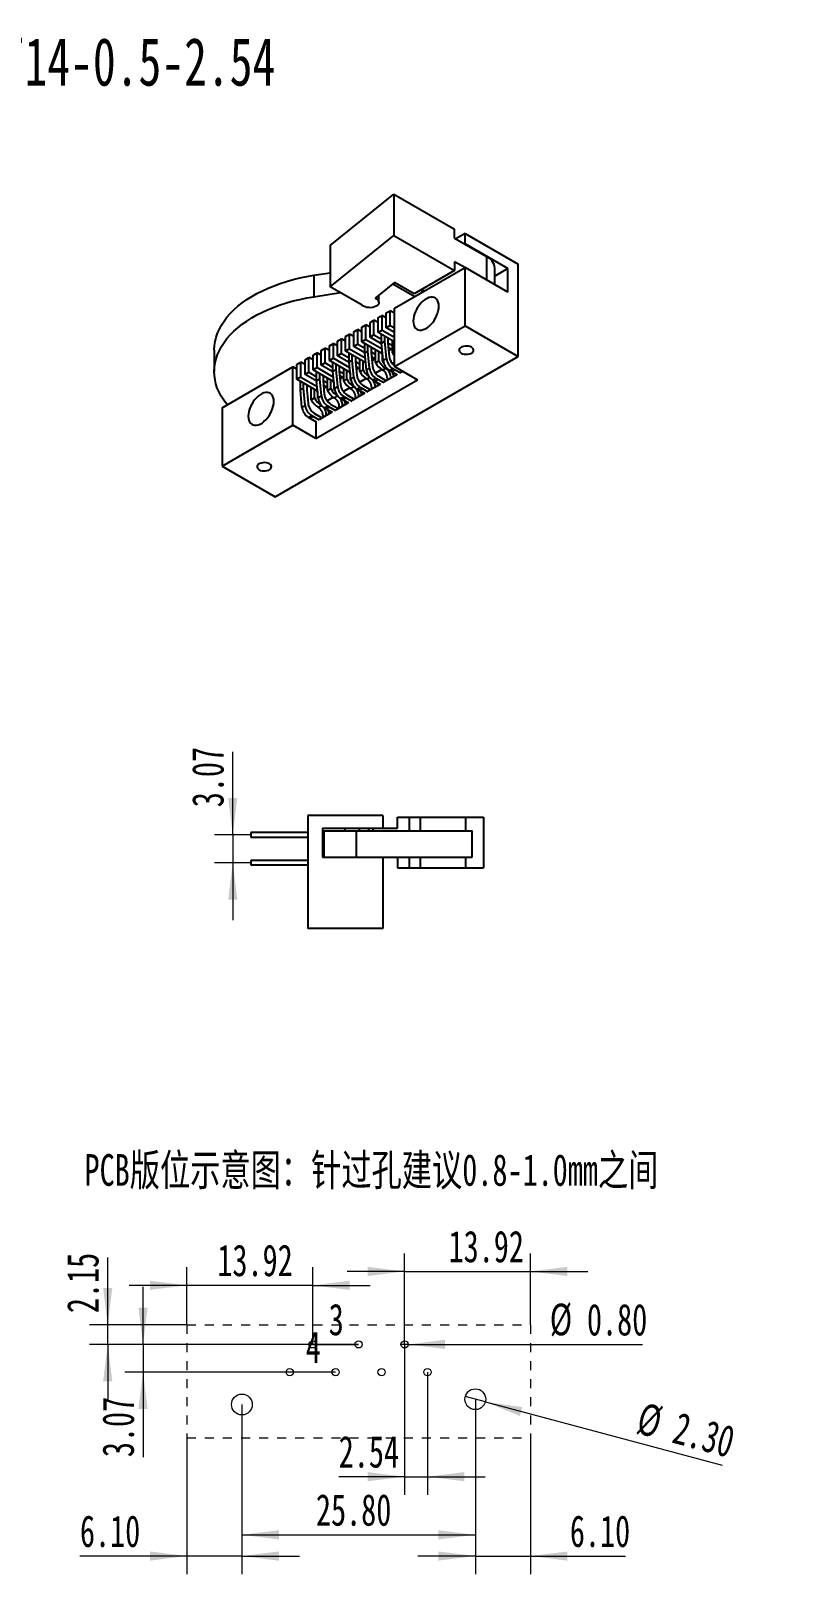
# Model space of a CAD drawing. Header units: millimetres. Extents: x 25 to 196, y 108 to 278.
# Drawn here: x 110.6 to 196.3, y 107.6 to 278.2 of the extents above; entities that cross this region are included whole.
import ezdxf

# ---------------------------------------------------------------- set-up
doc = ezdxf.new("R2010")
doc.units = ezdxf.units.MM
doc.linetypes.add('虚线', pattern=[2, 1, -1])
doc.layers.get('0').update_dxf_attribs({"lineweight": 18})
doc.layers.add('尺寸', color=7, linetype='Continuous', lineweight=18)
doc.styles.add('SLDTEXTSTYLE0', font='', dxfattribs={"width": 0.7})
doc.styles.add('SLDTEXTSTYLE1', font='', dxfattribs={"width": 0.7})
doc.styles.get('SLDTEXTSTYLE0').set_extended_font_data('宋体')
doc.styles.get('SLDTEXTSTYLE1').set_extended_font_data('宋体')
doc.dimstyles.new('SLDDIMSTYLE0', dxfattribs={"dimtxt": 3.5, "dimasz": 4.08, "dimexe": 0, "dimexo": 0.0625, "dimgap": 0.875, "dimtad": 1, "dimrnd": 1e-09, "dimzin": 12, "dimdsep": 46, "dimtxsty": 'SLDTEXTSTYLE0', "dimblk": 'NONE', "dimcen": 0.09, "dimdle": 8.16, "dimadec": 0, "dimazin": 3, "dimtfac": 1, "dimtmove": 0, "dimatfit": 0, "dimldrblk": 'NONE', "dimfxl": 1, "dimfrac": 2, "dimtolj": 1, "dimarcsym": 0})
doc.dimstyles.new('SLDDIMSTYLE1', dxfattribs={"dimtxt": 3.5, "dimasz": 4.08, "dimexe": 0, "dimexo": 0.0625, "dimgap": 0.875, "dimtad": 1, "dimrnd": 1e-09, "dimzin": 12, "dimdsep": 46, "dimtxsty": 'SLDTEXTSTYLE0', "dimcen": 0.09, "dimdle": 8.16, "dimadec": 0, "dimazin": 3, "dimtfac": 1, "dimtmove": 0, "dimatfit": 0, "dimfxl": 1, "dimfrac": 2, "dimtolj": 1, "dimarcsym": 0})
doc.dimstyles.new('SLDDIMSTYLE2', dxfattribs={"dimtxt": 3.5, "dimasz": 4.08, "dimexe": 0, "dimexo": 0.0625, "dimgap": 0.875, "dimtad": 1, "dimrnd": 1e-09, "dimzin": 0, "dimdsep": 46, "dimtxsty": 'SLDTEXTSTYLE0', "dimblk1": 'NONE', "dimsah": 1, "dimcen": 0, "dimdle": 8.16, "dimadec": 0, "dimazin": 0, "dimtfac": 1, "dimtmove": 0, "dimatfit": 3, "dimldrblk": 'NONE', "dimfxl": 1, "dimfrac": 2, "dimtolj": 1, "dimarcsym": 0})
doc.dimstyles.new('SLDDIMSTYLE3', dxfattribs={"dimtxt": 3.5, "dimasz": 4.08, "dimexe": 0, "dimexo": 0.0625, "dimgap": 0.875, "dimtad": 1, "dimrnd": 1e-09, "dimzin": 4, "dimdsep": 46, "dimtxsty": 'SLDTEXTSTYLE0', "dimcen": 0.09, "dimdle": 8.16, "dimadec": 0, "dimazin": 1, "dimtfac": 1, "dimtofl": 0, "dimtmove": 0, "dimatfit": 3, "dimfxl": 1, "dimfrac": 2, "dimtolj": 1, "dimarcsym": 0})
doc.dimstyles.new('SLDDIMSTYLE4', dxfattribs={"dimtxt": 3.5, "dimasz": 4.08, "dimexe": 0, "dimexo": 0.0625, "dimgap": 0.875, "dimtad": 1, "dimrnd": 1e-09, "dimzin": 4, "dimdsep": 46, "dimtxsty": 'SLDTEXTSTYLE0', "dimblk1": 'NONE', "dimsah": 1, "dimcen": 0, "dimdle": 8.16, "dimadec": 0, "dimazin": 1, "dimtfac": 1, "dimtmove": 0, "dimatfit": 3, "dimldrblk": 'NONE', "dimfxl": 1, "dimfrac": 2, "dimtolj": 1, "dimarcsym": 0})
doc.dimstyles.new('SLDDIMSTYLE5', dxfattribs={"dimtxt": 3.5, "dimasz": 4.08, "dimexe": 0, "dimexo": 0.0625, "dimgap": 0.875, "dimtad": 1, "dimrnd": 1e-09, "dimzin": 4, "dimdsep": 46, "dimtxsty": 'SLDTEXTSTYLE0', "dimcen": 0.09, "dimdle": 8.16, "dimadec": 0, "dimazin": 1, "dimtfac": 1, "dimtmove": 0, "dimatfit": 0, "dimfxl": 1, "dimfrac": 2, "dimtolj": 1, "dimarcsym": 0})

# ---------------------------------------------------------------- blocks, each defined once
blk = doc.blocks.new('*X4')
at = {"color": 7, "linetype": 'Continuous', "lineweight": 18, "insert": (143.48, 137.47), "char_height": 3.5, "width": 2.6406, "attachment_point": 1, "style": 'SLDTEXTSTYLE0'}
blk.add_mtext('3', dxfattribs=at)
blk = doc.blocks.new('_NONE')
blk = doc.blocks.new('*X5')
at = {"layer": '尺寸'}
for points in [[(127.79, 139.49), (123.71, 140), (123.71, 138.99)], [(141.71, 139.49), (145.79, 138.99), (145.79, 140)]]:
    blk.add_hatch(color=256, dxfattribs=at).paths.add_polyline_path(points, flags=0)
for p, q in [((127.79, 135.11), (127.79, 141.49)), ((141.71, 132.96), (141.71, 141.49)), ((127.79, 139.49), (121.44, 139.49)), ((141.71, 139.49), (127.79, 139.49)), ((141.71, 139.49), (148.06, 139.49))]:
    blk.add_line(p, q, dxfattribs=at)
at = {"layer": '尺寸', "insert": (131.17, 144.01), "char_height": 3.5, "width": 16.1972, "attachment_point": 1, "style": 'SLDTEXTSTYLE0'}
blk.add_mtext('13.92', dxfattribs=at)
blk = doc.blocks.new('*X6')
at = {"layer": '尺寸'}
for points in [[(151.87, 141.03), (147.79, 141.54), (147.79, 140.52)], [(165.79, 141.03), (169.87, 140.52), (169.87, 141.54)]]:
    blk.add_hatch(color=256, dxfattribs=at).paths.add_polyline_path(points, flags=0)
for p, q in [((151.87, 132.96), (151.87, 143.03)), ((165.79, 135.11), (165.79, 143.03)), ((151.87, 141.03), (145.52, 141.03)), ((151.87, 141.03), (165.79, 141.03)), ((165.79, 141.03), (172.14, 141.03))]:
    blk.add_line(p, q, dxfattribs=at)
at = {"layer": '尺寸', "insert": (156.73, 145.54), "char_height": 3.5, "width": 16.1972, "attachment_point": 1, "style": 'SLDTEXTSTYLE0'}
blk.add_mtext('13.92', dxfattribs=at)
blk = doc.blocks.new('*X7')
at = {"layer": '尺寸'}
for points in [[(119.05, 135.11), (119.56, 139.19), (118.54, 139.19)], [(119.05, 132.96), (118.54, 128.88), (119.56, 128.88)]]:
    blk.add_hatch(color=256, dxfattribs=at).paths.add_polyline_path(points, flags=0)
for p, q in [((119.05, 135.11), (119.05, 142.56)), ((127.79, 135.11), (117.05, 135.11)), ((119.05, 132.96), (119.05, 135.11)), ((141.71, 132.96), (117.05, 132.96)), ((119.05, 132.96), (119.05, 126.61))]:
    blk.add_line(p, q, dxfattribs=at)
at = {"layer": '尺寸', "insert": (114.54, 136.42), "char_height": 3.5, "width": 13.1483, "attachment_point": 1, "rotation": 90, "style": 'SLDTEXTSTYLE0'}
blk.add_mtext('2.15', dxfattribs=at)
blk = doc.blocks.new('*X8')
at = {"layer": '尺寸'}
blk.add_hatch(color=256, dxfattribs=at).paths.add_polyline_path([(152.27, 132.96), (156.35, 132.45), (156.35, 133.47)], flags=0)
for q in [(151.47, 132.96), (178.17, 132.96)]:
    blk.add_line((152.27, 132.96), q, dxfattribs=at)
at = {"layer": '尺寸', "char_height": 3.5, "attachment_point": 1, "style": 'SLDTEXTSTYLE0'}
for s, insert, width in [('%%C', (167.92, 137.47), 3.0761), ('0.80', (172.03, 137.45), 13.2572)]:
    blk.add_mtext(s, dxfattribs=dict(at, insert=insert, width=width))
blk = doc.blocks.new('*X9')
at = {"color": 7, "linetype": 'Continuous', "lineweight": 18, "insert": (140.94, 134.4), "char_height": 3.5, "width": 2.9944, "attachment_point": 1, "style": 'SLDTEXTSTYLE0'}
blk.add_mtext('4', dxfattribs=at)
blk = doc.blocks.new('*X10')
at = {"layer": '尺寸'}
for points in [[(122.96, 132.96), (123.46, 137.04), (122.45, 137.04)], [(122.96, 129.89), (122.45, 125.81), (123.46, 125.81)]]:
    blk.add_hatch(color=256, dxfattribs=at).paths.add_polyline_path(points, flags=0)
for p, q in [((122.96, 132.96), (122.96, 139.31)), ((146.79, 132.96), (120.96, 132.96)), ((122.96, 132.96), (122.96, 129.89)), ((144.25, 129.89), (120.96, 129.89)), ((122.96, 129.89), (122.96, 120.49))]:
    blk.add_line(p, q, dxfattribs=at)
at = {"layer": '尺寸', "insert": (118.45, 120.49), "char_height": 3.5, "width": 13.1211, "attachment_point": 1, "rotation": 90, "style": 'SLDTEXTSTYLE0'}
blk.add_mtext('3.07', dxfattribs=at)
blk = doc.blocks.new('*X11')
at = {"layer": '尺寸'}
for points in [[(133.89, 111.9), (137.97, 111.39), (137.97, 112.41)], [(159.69, 111.9), (155.61, 112.41), (155.61, 111.39)]]:
    blk.add_hatch(color=256, dxfattribs=at).paths.add_polyline_path(points, flags=0)
for p, q in [((133.89, 126.31), (133.89, 109.9)), ((159.69, 126.89), (159.69, 109.9)), ((133.89, 111.9), (159.69, 111.9))]:
    blk.add_line(p, q, dxfattribs=at)
at = {"layer": '尺寸', "insert": (142.07, 116.41), "char_height": 3.5, "width": 16.7144, "attachment_point": 1, "style": 'SLDTEXTSTYLE0'}
blk.add_mtext('25.80', dxfattribs=at)
blk = doc.blocks.new('*X12')
at = {"layer": '尺寸'}
blk.add_hatch(color=256, dxfattribs=at).paths.add_polyline_path([(160.8, 126.6), (164.61, 125.05), (164.87, 126.03)], flags=0)
for q in [(158.57, 127.19), (186.96, 119.59)]:
    blk.add_line((160.8, 126.6), q, dxfattribs=at)
at = {"layer": '尺寸', "char_height": 3.5, "attachment_point": 1, "rotation": 345, "style": 'SLDTEXTSTYLE0'}
for s, insert, width in [('%%C', (178.22, 126.59), 4.783), ('2.30', (182.19, 125.52), 14.5607)]:
    blk.add_mtext(s, dxfattribs=dict(at, insert=insert, width=width))
blk = doc.blocks.new('*X13')
at = {"layer": '尺寸'}
for points in [[(127.79, 109.55), (123.71, 110.06), (123.71, 109.04)], [(133.89, 109.55), (137.97, 109.04), (137.97, 110.06)]]:
    blk.add_hatch(color=256, dxfattribs=at).paths.add_polyline_path(points, flags=0)
for p, q in [((133.89, 126.31), (133.89, 107.55)), ((127.79, 122.61), (127.79, 107.55)), ((127.79, 109.55), (115.98, 109.55)), ((133.89, 109.55), (127.79, 109.55)), ((133.89, 109.55), (140.24, 109.55))]:
    blk.add_line(p, q, dxfattribs=at)
at = {"layer": '尺寸', "insert": (115.98, 114.06), "char_height": 3.5, "width": 13.2572, "attachment_point": 1, "style": 'SLDTEXTSTYLE0'}
blk.add_mtext('6.10', dxfattribs=at)
blk = doc.blocks.new('*X14')
at = {"layer": '尺寸'}
for points in [[(159.69, 109.55), (155.61, 110.06), (155.61, 109.04)], [(165.79, 109.55), (169.87, 109.04), (169.87, 110.06)]]:
    blk.add_hatch(color=256, dxfattribs=at).paths.add_polyline_path(points, flags=0)
for p, q in [((159.69, 126.89), (159.69, 107.55)), ((165.79, 122.61), (165.79, 107.55)), ((159.69, 109.55), (153.34, 109.55)), ((159.69, 109.55), (165.79, 109.55)), ((165.79, 109.55), (176.28, 109.55))]:
    blk.add_line(p, q, dxfattribs=at)
at = {"layer": '尺寸', "insert": (170.14, 114.06), "char_height": 3.5, "width": 13.2572, "attachment_point": 1, "style": 'SLDTEXTSTYLE0'}
blk.add_mtext('6.10', dxfattribs=at)
blk = doc.blocks.new('*X15')
at = {"layer": '尺寸'}
for points in [[(151.87, 118.33), (147.79, 118.84), (147.79, 117.82)], [(154.41, 118.33), (158.49, 117.82), (158.49, 118.84)]]:
    blk.add_hatch(color=256, dxfattribs=at).paths.add_polyline_path(points, flags=0)
for p, q in [((151.87, 132.96), (151.87, 116.33)), ((154.41, 129.89), (154.41, 116.33)), ((151.87, 118.33), (144.59, 118.33)), ((151.87, 118.33), (154.41, 118.33)), ((154.41, 118.33), (160.76, 118.33))]:
    blk.add_line(p, q, dxfattribs=at)
at = {"layer": '尺寸', "insert": (144.59, 122.84), "char_height": 3.5, "width": 13.3389, "attachment_point": 1, "style": 'SLDTEXTSTYLE0'}
blk.add_mtext('2.54', dxfattribs=at)
blk = doc.blocks.new('*X26')
at = {"layer": '尺寸'}
for points in [[(132.87, 189.31), (133.38, 193.39), (132.37, 193.39)], [(132.87, 186.24), (132.37, 182.16), (133.38, 182.16)]]:
    blk.add_hatch(color=256, dxfattribs=at).paths.add_polyline_path(points, flags=0)
for p, q in [((132.87, 189.31), (132.87, 198.51)), ((133.51, 189.31), (130.87, 189.31)), ((132.87, 189.31), (132.87, 186.24)), ((133.51, 186.24), (130.87, 186.24)), ((132.87, 186.24), (132.87, 179.89))]:
    blk.add_line(p, q, dxfattribs=at)
at = {"layer": '尺寸', "insert": (128.36, 192.37), "char_height": 3.5, "width": 13.1211, "attachment_point": 1, "rotation": 90, "style": 'SLDTEXTSTYLE0'}
blk.add_mtext('3.07', dxfattribs=at)

msp = doc.modelspace()

# ---------------------------------------------------------------- linework, layer by layer
at = {"color": 7, "linetype": 'Continuous', "lineweight": 25}
for p, q in [((143.658, 254.501), (150.675, 260.172)), ((150.675, 260.172), (150.675, 255.599)), ((150.675, 260.172), (157.393, 256.294)), ((157.393, 255.314), (157.393, 256.294)), ((143.658, 249.928), (150.675, 255.599)), ((143.658, 254.501), (143.658, 249.928)), ((150.675, 255.599), (157.393, 251.721)), ((157.393, 255.314), (160.928, 253.273)), ((158.559, 255.824), (157.534, 255.233)), ((158.559, 254.681), (158.524, 254.661)), ((158.559, 254.681), (158.559, 255.824)), ((158.559, 255.824), (164.428, 252.436)), ((163.297, 251.946), (158.559, 254.681)), ((158.524, 252.048), (157.393, 252.701)), ((157.393, 252.701), (157.393, 251.721)), ((141.836, 251.203), (143.658, 251.485)), ((141.836, 251.203), (141.836, 248.835)), ((150.742, 247.556), (158.559, 252.068)), ((157.393, 251.721), (152.938, 249.15)), ((158.559, 245.618), (158.559, 252.068)), ((163.297, 249.333), (158.559, 252.068)), ((161.851, 250.168), (161.851, 251.987)), ((163.297, 251.946), (161.851, 251.111)), ((163.297, 249.333), (163.297, 251.946)), ((164.428, 242.23), (164.428, 252.436)), ((141.836, 248.835), (144.766, 249.289)), ((147.194, 247.887), (143.658, 249.928)), ((150.746, 250.415), (148.613, 248.669)), ((150.566, 250.267), (153.002, 248.86)), ((152.938, 249.15), (150.746, 250.415)), ((153.78, 249.636), (153.78, 249.309)), ((153.786, 249.64), (154.069, 249.476)), ((149.037, 248.198), (149.037, 249.016)), ((150.742, 241.105), (150.742, 247.556)), ((148.048, 246), (148.487, 246.254)), ((148.048, 244.367), (148.048, 246)), ((148.946, 245.988), (148.487, 246.254)), ((148.487, 244.62), (148.487, 246.254)), ((148.946, 246.519), (149.385, 246.772)), ((148.946, 244.886), (148.946, 246.519)), ((149.844, 246.507), (149.385, 246.772)), ((149.385, 245.139), (149.385, 246.772)), ((149.844, 247.037), (150.283, 247.29)), ((149.844, 245.404), (149.844, 247.037)), ((150.742, 247.025), (150.283, 247.29)), ((150.283, 245.657), (150.283, 247.29)), ((144.456, 243.927), (144.894, 244.18)), ((144.894, 242.547), (144.894, 244.18)), ((145.354, 243.915), (144.894, 244.18)), ((145.354, 244.445), (145.792, 244.698)), ((145.354, 242.812), (145.354, 244.445)), ((145.792, 243.065), (145.792, 244.698)), ((146.252, 244.433), (145.792, 244.698)), ((146.252, 244.964), (146.69, 245.217)), ((146.252, 243.331), (146.252, 244.964)), ((146.69, 243.584), (146.69, 245.217)), ((147.15, 244.951), (146.69, 245.217)), ((147.15, 245.482), (147.589, 245.735)), ((147.15, 243.849), (147.15, 245.482)), ((147.589, 244.102), (147.15, 243.849)), ((148.048, 245.47), (147.589, 245.735)), ((147.589, 244.102), (147.589, 245.735)), ((147.589, 244.102), (149.388, 243.063)), ((148.487, 244.62), (148.048, 244.367)), ((149.335, 243.625), (148.048, 244.367)), ((148.487, 244.62), (149.328, 244.135)), ((149.385, 245.139), (148.946, 244.886)), ((150.742, 243.849), (148.946, 244.886)), ((149.328, 243.696), (149.328, 244.665)), ((149.385, 245.139), (150.742, 244.355)), ((149.681, 243.901), (149.681, 244.461)), ((150.283, 245.657), (149.844, 245.404)), ((150.742, 244.886), (149.844, 245.404)), ((150.035, 244.257), (150.035, 243.72)), ((150.283, 245.657), (150.742, 245.392)), ((150.742, 241.105), (158.559, 245.618)), ((158.559, 245.618), (164.428, 242.23)), ((130.83, 242.923), (130.83, 240.555)), ((141.762, 242.372), (142.2, 242.625)), ((142.2, 240.992), (142.2, 242.625)), ((142.66, 242.359), (142.2, 242.625)), ((142.66, 242.89), (143.098, 243.143)), ((142.66, 241.257), (142.66, 242.89)), ((143.098, 241.51), (143.098, 243.143)), ((143.558, 242.878), (143.098, 243.143)), ((143.558, 243.408), (143.996, 243.661)), ((143.558, 241.775), (143.558, 243.408)), ((144.456, 243.396), (143.996, 243.661)), ((143.996, 242.028), (143.996, 243.661)), ((144.456, 242.294), (144.456, 243.927)), ((144.894, 242.547), (144.456, 242.294)), ((144.894, 242.547), (145.736, 242.061)), ((145.792, 243.065), (145.354, 242.812)), ((147.572, 241.532), (145.354, 242.812)), ((145.736, 241.623), (145.736, 242.592)), ((145.792, 243.065), (147.521, 242.067)), ((146.089, 241.827), (146.089, 242.388)), ((146.69, 243.584), (146.252, 243.331)), ((147.468, 242.629), (146.252, 243.331)), ((146.69, 243.584), (147.468, 243.135)), ((149.439, 242.528), (147.15, 243.849)), ((147.468, 242.623), (147.468, 243.665)), ((147.468, 242.623), (147.822, 242.827)), ((147.649, 240.727), (147.468, 242.623)), ((147.822, 242.827), (147.822, 243.461)), ((148.002, 240.931), (147.822, 242.827)), ((148.175, 243.257), (148.175, 242.647)), ((148.175, 242.727), (148.67, 242.441)), ((148.175, 242.647), (148.317, 241.158)), ((148.67, 241.549), (148.67, 242.971)), ((149.024, 241.753), (149.024, 242.767)), ((149.328, 243.696), (149.681, 243.901)), ((149.508, 241.801), (149.328, 243.696)), ((149.377, 242.563), (149.377, 241.723)), ((149.377, 242.441), (149.444, 242.479)), ((149.862, 242.005), (149.681, 243.901)), ((150.035, 243.727), (150.53, 243.441)), ((150.035, 243.72), (150.177, 242.231)), ((150.382, 243.02), (150.085, 243.191)), ((150.116, 242.867), (150.382, 243.02)), ((150.53, 242.623), (150.53, 243.971)), ((150.53, 242.623), (150.742, 242.745)), ((131.689, 236.557), (139.506, 241.069)), ((137.558, 226.718), (164.428, 242.23)), ((139.506, 234.619), (139.506, 241.069)), ((139.966, 240.804), (139.506, 241.069)), ((139.966, 241.335), (140.404, 241.588)), ((139.966, 239.702), (139.966, 241.335)), ((140.864, 241.322), (140.404, 241.588)), ((140.404, 239.955), (140.404, 241.588)), ((140.864, 241.853), (141.302, 242.106)), ((140.864, 240.22), (140.864, 241.853)), ((141.302, 240.473), (141.302, 242.106)), ((141.762, 241.841), (141.302, 242.106)), ((141.762, 240.738), (141.762, 242.372)), ((142.2, 240.992), (141.762, 240.738)), ((144.051, 239.417), (141.762, 240.738)), ((142.2, 240.992), (144, 239.953)), ((143.098, 241.51), (142.66, 241.257)), ((143.946, 240.514), (142.66, 241.257)), ((143.098, 241.51), (143.94, 241.024)), ((143.996, 242.028), (143.558, 241.775)), ((145.847, 240.454), (143.558, 241.775)), ((143.94, 240.586), (143.94, 241.555)), ((143.94, 240.586), (144.293, 240.79)), ((143.996, 242.028), (145.796, 240.989)), ((144.293, 240.79), (144.293, 241.351)), ((144.474, 238.894), (144.293, 240.79)), ((145.743, 241.551), (144.456, 242.294)), ((144.647, 241.147), (144.647, 240.61)), ((145.142, 239.512), (145.142, 240.861)), ((145.736, 241.623), (146.089, 241.827)), ((145.916, 239.727), (145.736, 241.623)), ((146.27, 239.931), (146.089, 241.827)), ((146.443, 242.184), (146.443, 241.646)), ((146.443, 241.653), (146.938, 241.367)), ((146.443, 241.646), (146.585, 240.158)), ((146.789, 240.947), (146.493, 241.118)), ((146.524, 240.793), (146.789, 240.947)), ((146.938, 240.549), (146.938, 241.898)), ((146.938, 240.549), (147.292, 240.753)), ((147.292, 240.753), (147.292, 241.694)), ((147.645, 240.765), (147.645, 240.723)), ((147.649, 240.727), (148.002, 240.931)), ((148.586, 241.983), (148.218, 242.196)), ((148.256, 241.793), (148.586, 241.983)), ((149.337, 240.785), (148.637, 240.38)), ((148.67, 241.549), (149.024, 241.753)), ((149.435, 240.726), (149.789, 240.93)), ((149.508, 241.801), (149.862, 242.005)), ((150.564, 240.877), (150.211, 240.673)), ((150.408, 240.559), (150.211, 240.673)), ((150.408, 240.559), (150.761, 240.763)), ((150.742, 241.596), (150.497, 241.454)), ((150.761, 240.763), (150.564, 240.877)), ((150.742, 241.105), (153.288, 239.636)), ((151.449, 240.366), (150.761, 240.763)), ((140.404, 239.955), (139.966, 239.702)), ((142.255, 238.38), (139.966, 239.702)), ((140.348, 238.512), (140.348, 239.481)), ((140.404, 239.955), (142.204, 238.916)), ((140.701, 238.716), (140.701, 239.277)), ((141.302, 240.473), (140.864, 240.22)), ((142.15, 239.477), (140.864, 240.22)), ((141.055, 239.073), (141.055, 238.536)), ((141.302, 240.473), (142.144, 239.987)), ((142.052, 233.149), (153.288, 239.636)), ((142.144, 239.549), (142.144, 240.518)), ((142.144, 239.549), (142.497, 239.753)), ((142.324, 237.653), (142.144, 239.549)), ((142.497, 239.753), (142.497, 240.314)), ((142.678, 237.857), (142.497, 239.753)), ((142.851, 240.11), (142.851, 239.573)), ((142.851, 239.579), (143.346, 239.293)), ((142.851, 239.573), (142.992, 238.084)), ((143.197, 238.873), (142.901, 239.044)), ((143.346, 238.476), (143.346, 239.824)), ((143.699, 238.68), (143.699, 239.62)), ((144.12, 238.69), (143.94, 240.586)), ((144.053, 239.396), (144.053, 238.65)), ((144.053, 239.367), (144.056, 239.368)), ((144.647, 240.616), (145.142, 240.33)), ((144.647, 240.61), (144.789, 239.121)), ((144.993, 239.91), (144.697, 240.081)), ((144.728, 239.757), (144.993, 239.91)), ((145.142, 239.512), (145.495, 239.717)), ((145.495, 239.717), (145.495, 240.657)), ((145.849, 240.433), (145.849, 239.686)), ((145.849, 240.404), (145.852, 240.405)), ((145.916, 239.727), (146.27, 239.931)), ((147.605, 239.784), (146.905, 239.38)), ((147.287, 239.03), (147.997, 238.62)), ((147.703, 239.726), (148.007, 239.902)), ((149.162, 239.132), (147.857, 238.379)), ((148.705, 239.804), (148.351, 239.599)), ((148.548, 239.486), (148.351, 239.599)), ((148.548, 239.486), (148.901, 239.69)), ((149.236, 239.088), (148.548, 239.486)), ((148.901, 239.69), (148.705, 239.804)), ((149.59, 239.293), (148.901, 239.69)), ((149.019, 240.03), (149.729, 239.62)), ((151.021, 240.205), (149.59, 239.379)), ((151.096, 240.162), (150.408, 240.559)), ((151.661, 240.575), (151.449, 240.452)), ((140.348, 238.512), (140.701, 238.716)), ((140.528, 236.616), (140.348, 238.512)), ((140.882, 236.821), (140.701, 238.716)), ((141.055, 238.536), (141.196, 237.047)), ((141.55, 237.439), (141.55, 238.787)), ((141.55, 237.439), (141.903, 237.643)), ((141.903, 237.643), (141.903, 238.583)), ((142.257, 238.359), (142.257, 237.613)), ((142.257, 238.33), (142.26, 238.332)), ((142.308, 237.819), (142.257, 237.848)), ((142.324, 237.653), (142.678, 237.857)), ((142.932, 238.72), (143.197, 238.873)), ((144.013, 237.711), (143.313, 237.307)), ((143.346, 238.476), (143.699, 238.68)), ((144.111, 237.652), (144.464, 237.856)), ((144.12, 238.69), (144.474, 238.894)), ((144.515, 237.821), (144.464, 237.856)), ((145.176, 237.767), (144.823, 237.563)), ((145.019, 237.449), (144.823, 237.563)), ((145.019, 237.449), (145.373, 237.653)), ((145.708, 237.052), (145.019, 237.449)), ((145.809, 238.748), (145.109, 238.343)), ((145.373, 237.653), (145.176, 237.767)), ((146.061, 237.256), (145.373, 237.653)), ((145.491, 237.993), (146.201, 237.583)), ((145.907, 238.689), (146.26, 238.893)), ((147.429, 238.131), (146.061, 237.342)), ((146.311, 238.858), (146.26, 238.893)), ((146.972, 238.803), (146.619, 238.599)), ((146.816, 238.486), (146.619, 238.599)), ((146.816, 238.486), (147.169, 238.69)), ((147.504, 238.088), (146.816, 238.486)), ((147.169, 238.69), (146.972, 238.803)), ((147.857, 238.292), (147.169, 238.69)), ((131.689, 236.557), (131.689, 230.106)), ((140.528, 236.616), (140.882, 236.821)), ((141.584, 235.693), (141.23, 235.489)), ((141.427, 235.375), (141.781, 235.579)), ((141.781, 235.579), (141.584, 235.693)), ((142.469, 235.182), (141.781, 235.579)), ((141.899, 235.92), (142.609, 235.51)), ((142.315, 236.616), (142.668, 236.82)), ((143.837, 236.058), (142.469, 235.268)), ((142.719, 236.784), (142.668, 236.82)), ((143.38, 236.73), (143.026, 236.526)), ((143.223, 236.412), (143.026, 236.526)), ((143.223, 236.412), (143.577, 236.616)), ((143.912, 236.015), (143.223, 236.412)), ((143.577, 236.616), (143.38, 236.73)), ((144.265, 236.219), (143.577, 236.616)), ((143.695, 236.956), (144.405, 236.546)), ((145.633, 237.095), (144.265, 236.305)), ((131.689, 230.106), (139.506, 234.619)), ((142.052, 233.149), (139.506, 234.619)), ((141.427, 235.375), (141.23, 235.489)), ((142.116, 234.978), (141.427, 235.375)), ((142.052, 235.015), (142.052, 233.149)), ((131.689, 230.106), (137.558, 226.718)), ((141.178, 191.465), (141.178, 178.965)), ((149.478, 191.465), (141.178, 191.465)), ((149.478, 191.465), (149.478, 190.065)), ((151.078, 190.065), (151.078, 191.265)), ((151.078, 191.265), (152.378, 191.265)), ((152.378, 191.265), (152.378, 189.765)), ((152.378, 191.265), (153.593, 191.265)), ((153.593, 191.265), (153.593, 189.765)), ((153.593, 191.265), (158.593, 191.265)), ((158.593, 191.265), (158.593, 189.765)), ((158.593, 191.265), (160.578, 191.265)), ((160.578, 191.265), (160.578, 185.665)), ((134.878, 189.565), (134.878, 189.053)), ((141.178, 189.565), (134.878, 189.565)), ((142.778, 190.065), (149.478, 190.065)), ((142.778, 190.065), (142.778, 186.865)), ((142.928, 189.765), (142.928, 186.865)), ((142.928, 189.765), (146.507, 189.765)), ((145.278, 190.065), (145.278, 189.765)), ((146.507, 189.765), (146.507, 186.865)), ((146.507, 189.765), (159.332, 189.765)), ((146.878, 189.765), (146.878, 190.065)), ((147.878, 190.065), (147.878, 189.765)), ((148.378, 189.765), (148.378, 190.065)), ((149.478, 190.065), (151.078, 190.065)), ((159.332, 186.865), (159.332, 189.765)), ((134.878, 189.053), (141.178, 189.059)), ((134.878, 186.486), (134.878, 185.986)), ((141.178, 186.486), (134.878, 186.486)), ((142.778, 186.865), (149.478, 186.865)), ((149.478, 186.865), (159.332, 186.865)), ((149.478, 186.865), (149.478, 178.965)), ((151.078, 186.865), (151.078, 185.665)), ((152.378, 186.865), (152.378, 185.665)), ((153.593, 186.865), (153.593, 185.665)), ((158.593, 186.865), (158.593, 185.665)), ((134.878, 185.986), (141.178, 185.986)), ((151.078, 185.665), (152.378, 185.665)), ((152.378, 185.665), (153.593, 185.665)), ((153.593, 185.665), (158.593, 185.665)), ((158.593, 185.665), (160.578, 185.665)), ((149.478, 178.965), (141.178, 178.965))]:
    msp.add_line(p, q, dxfattribs=at)
at = {"color": 8, "linetype": 'Continuous', "lineweight": 25}
msp.add_line((160.928, 253.273), (160.928, 250.701), dxfattribs=at)
at = {"color": 7, "linetype": 'Continuous', "lineweight": 25}
for points in [[(130.83, 242.923), (130.83, 242.956), (130.855, 243.422), (130.924, 243.887), (131.036, 244.348), (131.192, 244.806), (131.391, 245.257), (131.632, 245.702), (131.914, 246.139), (132.237, 246.566), (132.6, 246.982), (133.002, 247.387), (133.441, 247.778), (133.916, 248.155), (134.426, 248.516), (134.969, 248.861), (135.544, 249.188), (136.149, 249.497), (136.782, 249.786), (137.441, 250.055), (138.125, 250.303), (138.831, 250.529), (139.557, 250.733), (140.301, 250.913), (141.062, 251.07), (141.836, 251.203)], [(132.259, 236.886), (132.189, 236.973), (131.871, 237.401), (131.595, 237.839), (131.36, 238.285), (131.167, 238.738), (131.018, 239.196), (130.911, 239.658), (130.849, 240.122), (130.83, 240.588), (130.855, 241.054), (130.924, 241.519), (131.036, 241.98), (131.192, 242.438), (131.391, 242.889), (131.632, 243.334), (131.914, 243.771), (132.237, 244.198), (132.6, 244.614), (133.002, 245.019), (133.441, 245.41), (133.916, 245.787), (134.426, 246.148), (134.969, 246.493), (135.544, 246.82), (136.149, 247.129), (136.782, 247.418), (137.441, 247.687), (138.125, 247.935), (138.831, 248.161), (139.557, 248.365), (140.301, 248.545), (141.062, 248.702), (141.836, 248.835)], [(148.613, 248.669), (148.778, 248.585), (148.907, 248.482), (148.994, 248.365), (149.034, 248.24), (149.026, 248.113), (148.97, 247.99), (148.869, 247.878), (148.727, 247.78), (148.552, 247.703), (148.352, 247.65), (148.137, 247.623), (147.916, 247.625), (147.702, 247.654), (147.504, 247.709), (147.332, 247.788), (147.194, 247.887)], [(155.66, 247.782), (155.644, 248.016), (155.597, 248.227), (155.52, 248.41), (155.414, 248.56), (155.283, 248.675), (155.128, 248.751), (154.953, 248.788), (154.763, 248.784), (154.561, 248.739), (154.352, 248.655), (154.14, 248.533), (153.931, 248.376), (153.729, 248.187), (153.539, 247.972), (153.364, 247.733), (153.209, 247.478), (153.077, 247.211), (152.972, 246.938), (152.895, 246.667), (152.848, 246.402), (152.832, 246.149), (152.848, 245.915), (152.895, 245.704), (152.972, 245.521), (153.077, 245.371), (153.209, 245.256), (153.364, 245.18), (153.539, 245.143), (153.729, 245.147), (153.931, 245.192), (154.14, 245.276), (154.352, 245.398), (154.561, 245.555), (154.763, 245.744), (154.953, 245.959), (155.128, 246.198), (155.283, 246.453), (155.414, 246.72), (155.52, 246.992), (155.597, 247.264), (155.644, 247.529), (155.66, 247.782)], [(159.263, 243.248), (159.112, 243.316), (158.937, 243.362), (158.749, 243.382), (158.557, 243.375), (158.374, 243.342), (158.21, 243.285), (158.075, 243.207), (157.976, 243.112), (157.919, 243.006), (157.907, 242.896), (157.942, 242.787), (158.02, 242.686), (158.139, 242.599), (158.289, 242.531), (158.464, 242.485), (158.653, 242.465), (158.844, 242.472), (159.027, 242.505), (159.191, 242.562), (159.327, 242.641), (159.426, 242.735), (159.483, 242.841), (159.494, 242.951), (159.46, 243.06), (159.381, 243.161), (159.263, 243.248)], [(149.729, 239.62), (149.869, 239.552), (149.882, 239.547)], [(137.417, 237.25), (137.401, 237.484), (137.354, 237.695), (137.277, 237.878), (137.171, 238.028), (137.039, 238.143), (136.884, 238.22), (136.71, 238.256), (136.519, 238.252), (136.317, 238.208), (136.108, 238.123), (135.897, 238.001), (135.688, 237.844), (135.486, 237.656), (135.295, 237.44), (135.121, 237.202), (134.966, 236.946), (134.834, 236.679), (134.728, 236.407), (134.651, 236.135), (134.604, 235.87), (134.588, 235.617), (134.604, 235.383), (134.651, 235.172), (134.728, 234.99), (134.834, 234.839), (134.966, 234.725), (135.121, 234.648), (135.295, 234.611), (135.486, 234.615), (135.688, 234.66), (135.897, 234.744), (136.108, 234.866), (136.317, 235.023), (136.519, 235.212), (136.71, 235.428), (136.884, 235.666), (137.039, 235.921), (137.171, 236.188), (137.277, 236.461), (137.354, 236.733), (137.401, 236.998), (137.417, 237.25)], [(146.201, 237.583), (146.341, 237.515), (146.354, 237.51)], [(147.997, 238.62), (148.137, 238.552), (148.15, 238.547)], [(144.405, 236.546), (144.545, 236.478), (144.557, 236.474)], [(142.609, 235.51), (142.748, 235.441), (142.761, 235.437)], [(136.918, 230.349), (136.767, 230.417), (136.593, 230.463), (136.404, 230.482), (136.213, 230.476), (136.03, 230.443), (135.866, 230.386), (135.73, 230.307), (135.631, 230.213), (135.574, 230.107), (135.563, 229.997), (135.597, 229.888), (135.676, 229.787), (135.794, 229.7), (135.945, 229.632), (136.12, 229.586), (136.308, 229.566), (136.499, 229.573), (136.682, 229.606), (136.846, 229.663), (136.982, 229.741), (137.081, 229.836), (137.138, 229.942), (137.15, 230.052), (137.115, 230.161), (137.036, 230.262), (136.918, 230.349)]]:
    msp.add_lwpolyline(points, dxfattribs=at)
for centre, radius, start, end in [((160.328, 251.868), 1.527, 4.45827, 66.86187), ((158.212, 244.676), 3.448, 145.2789, 154.72648), ((152.61, 243.719), 2.352, 207.7876, 217.39449), ((149.177, 241.721), 2.119, 207.15428, 233.75282), ((149.196, 240.908), 1.558, 186.67998, 237.15515), ((149.55, 241.112), 1.558, 186.67998, 237.15515), ((149.864, 241.339), 1.558, 186.68013, 237.15347), ((150.45, 242.436), 1.988, 206.48101, 239.30547), ((150.804, 242.64), 1.988, 206.48101, 239.30547), ((150.493, 242.476), 1.346, 213.98447, 227.17396), ((148.782, 239.725), 1.195, 353.95388, 56.89362), ((151.056, 241.982), 1.558, 186.67998, 237.15515), ((149.136, 239.929), 1.195, 353.95388, 56.89362), ((151.409, 242.186), 1.558, 186.67998, 237.15515), ((151.755, 242.424), 1.59, 186.95497, 230.43347), ((146.336, 239.302), 1.558, 186.68013, 237.15347), ((146.922, 240.399), 1.988, 206.48101, 239.30547), ((147.275, 240.603), 1.988, 206.48101, 239.30547), ((147.031, 240.49), 1.429, 214.2243, 220.47166), ((147.464, 239.908), 1.558, 186.67998, 237.15515), ((147.817, 240.112), 1.558, 186.67998, 237.15515), ((148.132, 240.339), 1.558, 186.68013, 237.15347), ((148.718, 241.436), 1.988, 206.48101, 239.30547), ((147.05, 238.725), 1.195, 353.95388, 56.89362), ((147.525, 238.945), 1.077, 352.38784, 35.43955), ((147.071, 238.654), 1.896, 10.53922, 20.33207), ((148.691, 239.625), 2.012, 10.76803, 26.01243), ((143.33, 238.325), 1.988, 206.48101, 239.30547), ((143.683, 238.53), 1.988, 206.48101, 239.30547), ((143.439, 238.417), 1.429, 214.2243, 220.47166), ((143.871, 237.835), 1.558, 186.67998, 237.15515), ((144.225, 238.039), 1.558, 186.67998, 237.15515), ((144.54, 238.265), 1.558, 186.68013, 237.15347), ((145.126, 239.362), 1.988, 206.48101, 239.30547), ((145.479, 239.566), 1.988, 206.48101, 239.30547), ((145.235, 239.453), 1.429, 214.2243, 220.47166), ((143.458, 236.651), 1.195, 353.95388, 56.89362), ((145.667, 238.871), 1.558, 186.67998, 237.15515), ((146.021, 239.075), 1.558, 186.67998, 237.15515), ((143.826, 236.852), 1.18, 354.02044, 42.25527), ((143.441, 236.572), 1.934, 10.57419, 23.20492), ((145.254, 237.688), 1.195, 353.95388, 56.89362), ((145.622, 237.889), 1.18, 354.02044, 42.25527), ((145.237, 237.609), 1.934, 10.57419, 23.20492), ((139.969, 234.144), 3.448, 145.2789, 154.72648), ((142.075, 236.798), 1.558, 186.67998, 237.15515), ((142.429, 237.002), 1.558, 186.67998, 237.15515), ((142.744, 237.228), 1.558, 186.68013, 237.15347), ((141.662, 235.614), 1.195, 353.95388, 56.89362), ((142.03, 235.815), 1.18, 354.02044, 42.25527), ((141.645, 235.535), 1.934, 10.57419, 23.20492)]:
    msp.add_arc(centre, radius, start, end, dxfattribs=at)
at = {"layer": '尺寸'}
for p, q in [((134.878, 189.309), (133.509, 189.309)), ((134.878, 186.236), (133.509, 186.236)), ((141.706, 132.962), (146.786, 132.962))]:
    msp.add_line(p, q, dxfattribs=at)
at = {"layer": '尺寸', "linetype": '虚线'}
for p, q in [((127.786, 135.112), (165.786, 135.112)), ((127.786, 135.112), (127.786, 122.612)), ((165.786, 135.112), (165.786, 122.612)), ((127.786, 122.612), (165.786, 122.612))]:
    msp.add_line(p, q, dxfattribs=at)
at = {"layer": '尺寸'}
for centre, radius in [((141.706, 132.962), 0.4), ((146.786, 132.962), 0.4), ((151.866, 132.962), 0.4), ((139.166, 129.892), 0.4), ((144.246, 129.892), 0.4), ((149.326, 129.892), 0.4), ((154.406, 129.892), 0.4), ((159.686, 126.894), 1.15), ((133.886, 126.311), 1.15)]:
    msp.add_circle(centre, radius, dxfattribs=at)

# ---------------------------------------------------------------- texts
at = {"layer": '尺寸', "attachment_point": 1, "style": 'SLDTEXTSTYLE1'}
for s, insert, char_height, width in [('蝶形夹具BF14-0.5-2.54', (84.607, 277.474), 5.29167, 109.72565), ('PCB版位示意图：针过孔建议0.8-1.0mm之间', (116.485, 154.004), 3.5, 131.565)]:
    msp.add_mtext(s, dxfattribs=dict(at, insert=insert, char_height=char_height, width=width))

# ---------------------------------------------------------------- dimensions: what is measured, and where the dimension line sits
at = {"color": 7, "linetype": 'Continuous', "lineweight": 18}
for base, p1, p2, picture, middle in [((144.245585052, 132.961837655), (141.705585052, 132.961837655), (146.785585052, 132.961837655), '*X4', (144.245585052, 132.961837655)), ((141.705585052, 129.891837655), (139.165585052, 129.891837655), (144.245585052, 129.891837655), '*X9', (141.705585052, 129.891837655))]:
    dim = msp.add_linear_dim(base=base, p1=p1, p2=p2, angle=90, dimstyle='SLDDIMSTYLE0', override={"dimsah": 1, "dimtzin": 12}, dxfattribs=at)
    dim.commit()
    dim.dimension.update_dxf_attribs({"geometry": picture, "text_midpoint": middle, "dimtype": 160})
at = {"layer": '尺寸'}
for base, p1, p2, angle, dimstyle, picture, middle in [((132.875, 186.236), (133.509, 189.309), (133.509, 186.236), 90, 'SLDDIMSTYLE1', '*X26', (132.875, 195.438)), ((119.051, 135.112), (141.706, 132.962), (127.786, 135.112), 90, 'SLDDIMSTYLE1', '*X7', (119.051, 139.494)), ((165.786, 141.03), (151.866, 132.962), (165.786, 135.112), 0, 'SLDDIMSTYLE1', '*X6', (160.566, 141.03)), ((122.957, 129.892), (146.786, 132.962), (144.246, 129.892), 90, 'SLDDIMSTYLE1', '*X10', (122.957, 123.557)), ((165.786, 109.551), (159.686, 126.894), (165.786, 122.612), 0, 'SLDDIMSTYLE5', '*X14', (173.21, 109.551))]:
    dim = msp.add_linear_dim(base=base, p1=p1, p2=p2, angle=angle, dimstyle=dimstyle, override={"dimsah": 1, "dimtzin": 12}, dxfattribs=at)
    dim.commit()
    dim.dimension.update_dxf_attribs({"geometry": picture, "text_midpoint": middle, "dimtype": 160})
for base, p1, p2, dimstyle, picture, middle in [((127.786, 139.494), (141.706, 132.962), (127.786, 135.112), 'SLDDIMSTYLE1', '*X5', (135.008, 139.494)), ((154.406, 118.332), (151.866, 132.962), (154.406, 129.892), 'SLDDIMSTYLE1', '*X15', (147.659, 118.332)), ((127.786, 109.551), (133.886, 126.311), (127.786, 122.612), 'SLDDIMSTYLE5', '*X13', (119.051, 109.551)), ((159.686, 111.9), (133.886, 126.311), (159.686, 126.894), 'SLDDIMSTYLE3', '*X11', (145.902, 111.9))]:
    dim = msp.add_linear_dim(base=base, p1=p1, p2=p2, dimstyle=dimstyle, override={"dimsah": 1, "dimtzin": 12}, dxfattribs=at)
    dim.commit()
    dim.dimension.update_dxf_attribs({"geometry": picture, "text_midpoint": middle, "dimtype": 160})
for p1, p2, dimstyle, picture, middle in [((151.466, 132.962), (152.266, 132.962), 'SLDDIMSTYLE2', '*X8', (173.21, 132.962)), ((158.575, 127.191), (160.796, 126.596), 'SLDDIMSTYLE4', '*X12', (182.156, 120.873))]:
    dim = msp.add_diameter_dim_2p(p1=p1, p2=p2, dimstyle=dimstyle, override={"dimpost": '%%C<>', "dimsah": 1, "dimtzin": 12}, dxfattribs=at)
    dim.commit()
    dim.dimension.update_dxf_attribs({"geometry": picture, "text_midpoint": middle, "dimtype": 163})

doc.saveas('drawing.dxf')
